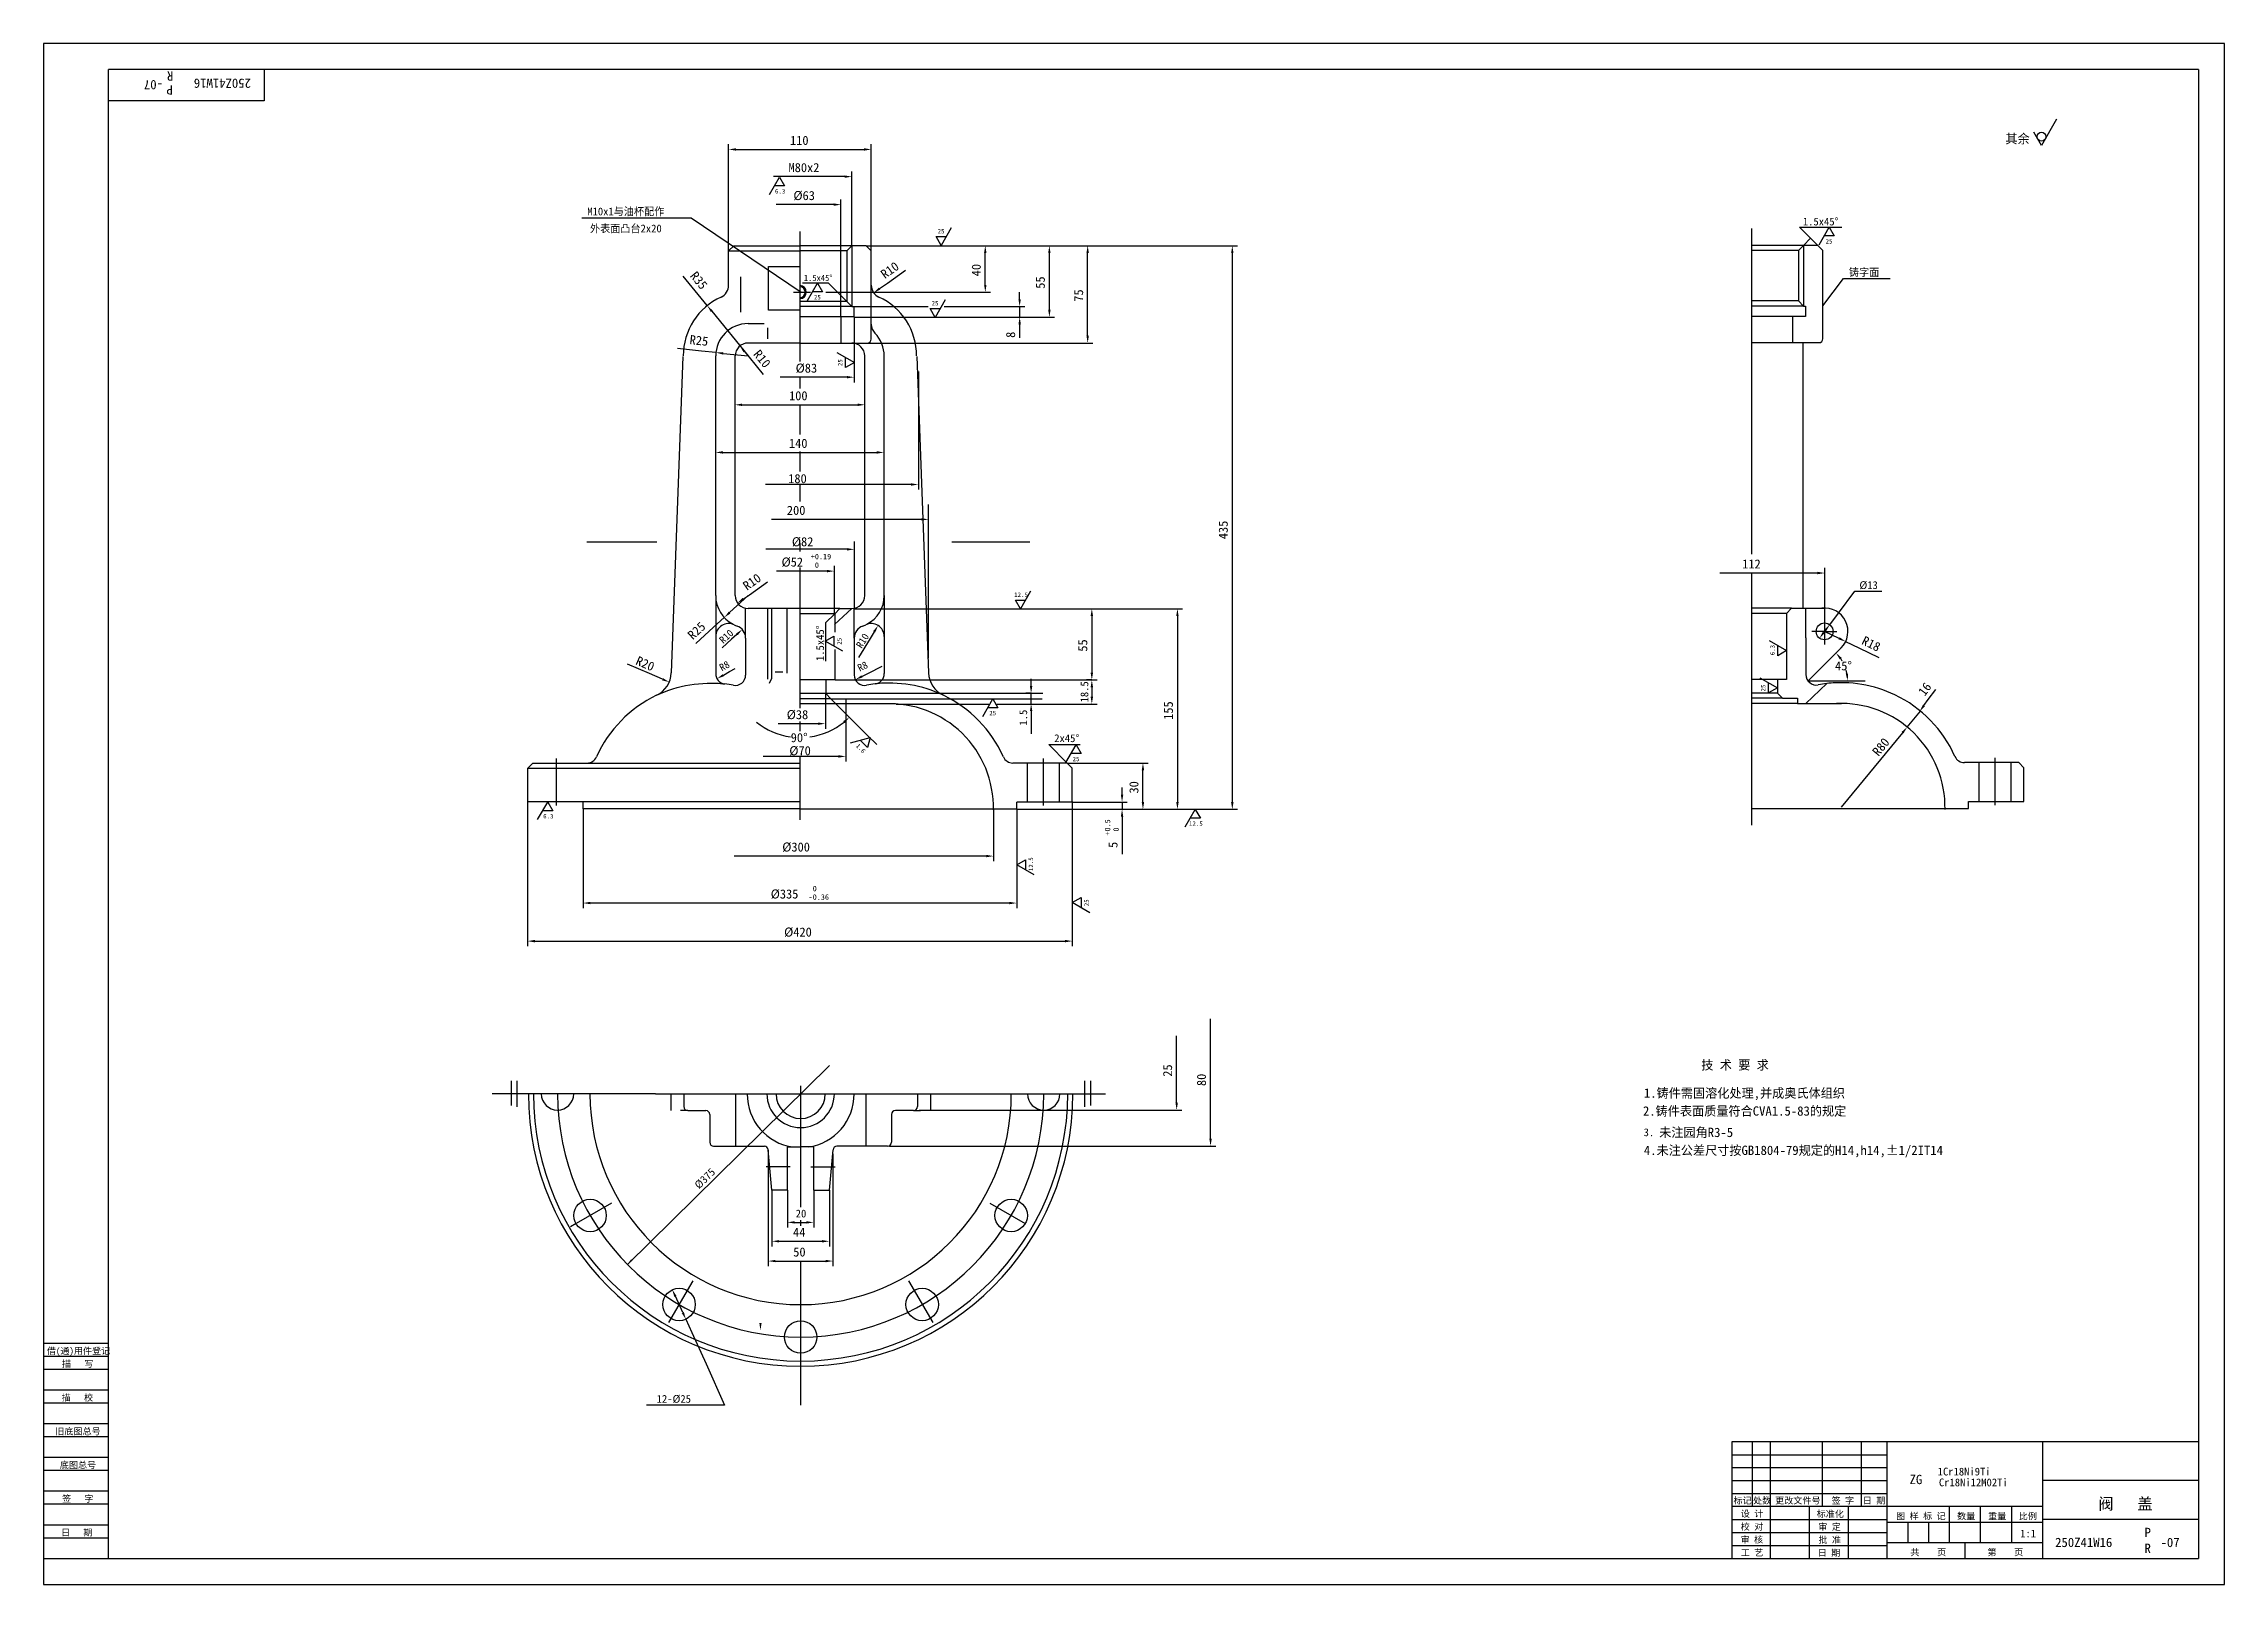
# Model space of a CAD drawing. Header units: metres. Extents: x 0 to 841, y 0 to 594.
import ezdxf

# ---------------------------------------------------------------- set-up
doc = ezdxf.new("R2010")
doc.units = ezdxf.units.M
for name, color, linetype in [('B', 3, 'Continuous'), ('C', 6, 'Continuous'), ('D', 1, 'Continuous'), ('FL', 5, 'Continuous'), ('HA', 5, 'Continuous'), ('T', 7, 'Continuous'), ('TL', 4, 'Continuous')]:
    doc.layers.add(name, color=color, linetype=linetype)

# ---------------------------------------------------------------- blocks, each defined once
blk = doc.blocks.new('TUKUN1')
at = {"layer": 'FL'}
for p, q in [((841, 594), (0, 594)), ((0, 594), (0, 0)), ((841, 0), (841, 594)), ((0, 83), (25, 83)), ((0, 75), (25, 75)), ((0, 70), (25, 70)), ((0, 62), (25, 62)), ((0, 57), (25, 57)), ((659, 30), (659, 55)), ((666, 10), (666, 55)), ((686, 30), (686, 55)), ((701, 30), (701, 55)), ((0, 49), (25, 49)), ((0, 44), (25, 44)), ((651, 50), (711, 50)), ((651, 45), (711, 45)), ((0, 36), (25, 36)), ((651, 40), (711, 40)), ((651, 35), (711, 35)), ((0, 31), (25, 31)), ((696, 10), (696, 30)), ((0, 23), (25, 23)), ((0, 18), (25, 18)), ((651, 25), (711, 25)), ((651, 20), (711, 20)), ((651, 15), (711, 15)), ((0, 0), (841, 0))]:
    blk.add_line(p, q, dxfattribs=at)
at = {"layer": 'TL'}
for p, q in [((831, 584), (25, 584)), ((25, 10), (25, 584)), ((85, 584), (85, 572)), ((831, 584), (831, 10)), ((85, 572), (25, 572)), ((0, 93), (25, 93)), ((0, 88), (25, 88)), ((831, 55), (651, 55)), ((651, 55), (651, 10)), ((711, 10), (711, 55)), ((771, 10), (771, 55)), ((831, 40), (771, 40)), ((771, 30), (651, 30)), ((681, 10), (681, 30)), ((735, 16), (735, 30)), ((747, 16), (747, 30)), ((759, 16), (759, 30)), ((711, 24), (771, 24)), ((719, 16), (719, 24)), ((727, 16), (727, 24)), ((831, 25), (771, 25)), ((0, 10), (831, 10)), ((771, 16), (711, 16)), ((741, 10), (741, 16))]:
    blk.add_line(p, q, dxfattribs=at)
at = {"layer": 'T'}
for s, p in [('借(通)用件登记', (1.26, 88.76)), ('描   写', (7.09, 83.76)), ('描   校', (6.98, 70.76)), ('旧底图总号', (4.52, 57.76)), ('底图总号', (6.25, 44.76)), ('签   字', (7.1, 31.76)), ('标记', (651.71, 31.07)), ('处数', (659.22, 31.07)), ('更改文件号', (667.75, 31.07)), ('签 字', (689.53, 31.07)), ('日 期', (701.57, 31.07)), ('设 计', (654.5, 25.99)), ('标准化', (683.77, 25.93)), ('图 样 标 记', (714.4, 25.04)), ('数量', (737.92, 25.04)), ('重量', (749.88, 25.04)), ('比例', (761.7, 25.04)), ('日   期', (6.72, 18.76)), ('校 对', (654.48, 20.99)), ('审 核', (654.41, 15.99)), ('批 准', (684.46, 15.93)), ('审 定', (684.39, 20.93)), ('工 艺', (654.52, 10.99)), ('日 期', (684.18, 10.93)), ('共    页', (719.91, 11.13)), ('第    页', (749.62, 11.13))]:
    blk.add_text(s, height=2.5, dxfattribs=at).set_placement(p)

msp = doc.modelspace()

# ---------------------------------------------------------------- linework, layer by layer
at = {"layer": 'B'}
for centre, start, end in [((291.84, 188.93), 179.53, 262.1), ((292.03, 188.93), 277.9, 0.47)]:
    msp.add_arc(centre, 20.5, start, end, dxfattribs=at)
at = {"layer": 'C'}
for p, q in [((291.68, 521.52), (291.68, 471.41)), ((658.67, 522.75), (658.67, 397.21)), ((279.55, 508.12), (291.83, 508.12)), ((279.55, 491.2), (279.55, 508.12)), ((289.2, 498.19), (294.48, 498.19)), ((291.83, 491.2), (279.55, 491.2)), ((291.68, 465.41), (291.68, 461.04)), ((291.68, 454.76), (291.68, 443.25)), ((291.68, 436.73), (291.68, 429.02)), ((291.68, 424.14), (291.68, 417.51)), ((291.68, 401.39), (291.68, 398.17)), ((291.68, 391.98), (291.68, 337.8)), ((658.67, 389.9), (658.67, 292.69)), ((686.83, 367.4), (681.93, 367.4)), ((686.83, 367.4), (691.6, 367.4)), ((686.83, 367.4), (686.83, 362.36)), ((291.68, 332.6), (291.68, 328.95)), ((197.8, 300.26), (197.8, 318.46)), ((291.68, 319.23), (291.68, 294.75)), ((385.56, 300.26), (385.56, 318.46)), ((752.55, 300.4), (752.55, 318.6)), ((181.09, 189.1), (172.94, 189.1)), ((221.39, 189.1), (181.09, 189.1)), ((235.96, 189.1), (221.39, 189.1)), ((235.96, 189.1), (246.86, 189.1)), ((246.86, 189.1), (266.8, 189.1)), ((266.8, 189.1), (317.07, 189.1)), ((291.94, 192.17), (291.94, 145.44)), ((317.07, 189.1), (337.03, 189.1)), ((337.03, 189.1), (347.92, 189.1)), ((347.92, 189.1), (368.07, 189.1)), ((368.07, 189.1), (409.51, 189.1)), ((287.95, 160.98), (278.59, 160.98)), ((295.92, 160.98), (305.29, 160.98)), ((218.95, 146.96), (205.33, 139.1)), ((364.92, 146.96), (378.54, 139.1)), ((205.33, 139.1), (203.17, 137.85)), ((291.94, 140.45), (291.94, 138.24)), ((291.94, 124.64), (291.94, 85.62)), ((250.34, 117.05), (241.01, 100.9)), ((333.53, 117.05), (342.86, 100.9)), ((291.94, 85.62), (291.94, 69.11))]:
    msp.add_line(p, q, dxfattribs=at)
msp.add_arc((291.94, 189.1), 93.75, 180, 0, dxfattribs=at)
at = {"layer": 'D'}
for p, q in [((776.3, 564.9), (770.45, 554.76)), ((264.18, 514.08), (264.18, 555.2)), ((319.18, 514.08), (319.18, 555.2)), ((770.45, 554.76), (767.52, 559.83)), ((266.98, 553.2), (316.38, 553.2)), ((279.92, 535.78), (283.83, 542.54)), ((308.86, 542.72), (281.52, 542.72)), ((285.78, 539.16), (281.87, 539.16)), ((283.83, 542.54), (285.78, 539.16)), ((311.66, 516.06), (311.66, 544.72)), ((304.66, 531.94), (282.48, 531.94)), ((307.46, 488.74), (307.46, 533.94)), ((249.7, 526.77), (207.54, 526.77)), ((292.19, 498.11), (249.7, 526.77)), ((350.05, 522.98), (346.14, 516.22)), ((677.1, 523.29), (688.88, 523.29)), ((684.17, 516.22), (677.1, 523.29)), ((684.7, 516.48), (688.6, 523.24)), ((688.6, 523.24), (690.55, 519.86)), ((688.88, 523.29), (693.46, 523.29)), ((311.74, 516.08), (311.74, 492.55)), ((317.18, 516.08), (365.15, 516.08)), ((344.19, 519.6), (348.09, 519.6)), ((346.14, 516.22), (344.19, 519.6)), ((363.15, 500.99), (363.15, 513.28)), ((365.15, 516.08), (389.86, 516.08)), ((387.86, 491.39), (387.86, 513.28)), ((389.86, 516.08), (404.63, 516.08)), ((402.63, 481.38), (402.63, 513.28)), ((404.63, 516.08), (460.41, 516.08)), ((458.41, 513.28), (458.41, 301.6)), ((678.73, 516.22), (681.45, 518.94)), ((678.73, 516.22), (678.73, 492.7)), ((690.55, 519.86), (686.65, 519.86)), ((325.38, 501.71), (332.36, 506.72)), ((255.92, 492.98), (246.69, 504.34)), ((294.1, 501.71), (292.69, 501.71)), ((302.67, 501.71), (294.1, 501.71)), ((294.48, 498.19), (295.7, 498.19)), ((294.56, 494.94), (298.46, 501.7)), ((300.41, 498.32), (296.51, 498.32)), ((298.46, 501.7), (300.41, 498.32)), ((301.69, 498.19), (365.15, 498.19)), ((306.21, 498.18), (302.67, 501.71)), ((309.74, 494.64), (306.21, 498.18)), ((322.39, 499.57), (325.38, 501.71)), ((376.4, 495.44), (376.4, 498.24)), ((686.11, 492.89), (694.07, 503.42)), ((694.07, 503.42), (712.15, 503.42)), ((257.68, 490.81), (271.68, 473.58)), ((312.49, 492.64), (341.09, 492.64)), ((312.51, 488.59), (378.4, 488.59)), ((312.6, 488.59), (312.6, 463.41)), ((341.87, 491.84), (345.77, 491.84)), ((343.82, 488.46), (341.87, 491.84)), ((347.73, 495.22), (343.82, 488.46)), ((347.33, 492.64), (378.4, 492.64)), ((376.4, 492.64), (376.4, 488.59)), ((378.4, 488.59), (389.86, 488.59)), ((376.4, 485.79), (376.4, 482.99)), ((376.4, 482.99), (376.4, 480.57)), ((253.68, 475.48), (244.48, 476.45)), ((259.25, 474.89), (253.68, 475.48)), ((262.03, 474.6), (271.68, 473.58)), ((270.28, 475.28), (272.06, 473.12)), ((272.06, 473.12), (277.51, 466.48)), ((305.89, 474.95), (312.65, 471.04)), ((309.27, 469.09), (309.27, 472.99)), ((312.65, 471.04), (309.27, 469.09)), ((317.68, 478.58), (404.63, 478.58)), ((309.8, 465.41), (284.03, 465.41)), ((337.33, 467.6), (337.33, 422.04)), ((269.34, 454.76), (313.94, 454.76)), ((261.94, 436.4), (321.28, 436.4)), ((334.53, 424.04), (278.42, 424.04)), ((341.28, 403.3), (341.28, 416.35)), ((338.48, 410.58), (280.69, 410.58)), ((284.64, 399.04), (278.47, 399.04)), ((309.88, 399.04), (284.64, 399.04)), ((312.68, 393.69), (312.68, 402.05)), ((341.28, 357.11), (341.28, 403.3)), ((284.16, 390.64), (282.61, 390.64)), ((289.25, 390.64), (284.16, 390.64)), ((302.15, 390.64), (289.25, 390.64)), ((304.95, 374.13), (304.95, 392.64)), ((312.68, 376.25), (312.68, 393.69)), ((684.06, 389.9), (646.48, 389.9)), ((686.86, 367.28), (686.86, 391.9)), ((264.54, 374.65), (271.68, 381.21)), ((269.88, 379.94), (272.17, 381.55)), ((272.17, 381.55), (279.2, 386.49)), ((374.76, 379.48), (378.66, 379.48)), ((376.71, 376.1), (374.76, 379.48)), ((380.61, 382.86), (376.71, 376.1)), ((692.15, 374.47), (698.51, 382.93)), ((698.51, 382.93), (708.95, 382.93)), ((262.47, 372.75), (258.35, 368.97)), ((305.11, 374.21), (301.57, 370.67)), ((301.57, 370.67), (301.57, 355.91)), ((312.43, 376.14), (406.24, 376.14)), ((404.24, 373.34), (404.24, 351.49)), ((406.24, 376.14), (439.25, 376.14)), ((437.25, 373.34), (437.25, 301.6)), ((688.78, 369.99), (692.15, 374.47)), ((258.35, 368.97), (251.53, 362.7)), ((265.29, 364.34), (261.74, 361.08)), ((267.35, 366.24), (265.29, 364.34)), ((301.41, 363.65), (304.79, 365.6)), ((308.17, 359.75), (301.41, 363.65)), ((304.79, 365.6), (304.79, 361.7)), ((318.76, 364.71), (314.27, 357.38)), ((320.33, 367.27), (318.76, 364.71)), ((665.41, 363.87), (672.17, 359.97)), ((668.79, 358.02), (668.79, 361.92)), ((687.1, 367.76), (686.55, 367.04)), ((692.41, 364.71), (686.83, 367.4)), ((694.94, 363.5), (699.98, 361.07)), ((233.66, 351.12), (225.16, 354.78)), ((318.06, 351.29), (323.36, 353.95)), ((672.17, 359.97), (668.79, 358.02)), ((699.98, 361.07), (707.72, 357.35)), ((238.68, 348.96), (233.66, 351.12)), ((262.14, 350.53), (264.57, 351.9)), ((264.57, 351.9), (266.72, 353.11)), ((305.25, 348.69), (406.24, 348.69)), ((315.56, 350.04), (318.06, 351.29)), ((380.82, 346.33), (380.82, 349.13)), ((404.24, 348.69), (402.24, 348.69)), ((404.24, 345.89), (404.24, 342.2)), ((661.85, 349.51), (668.61, 345.61)), ((665.23, 343.66), (665.23, 347.56)), ((668.61, 345.61), (665.23, 343.66)), ((680.45, 348.29), (702.49, 348.29)), ((726.81, 341.09), (729.71, 345.06)), ((301.47, 343.55), (301.47, 329.82)), ((301.55, 343.53), (385.38, 343.53)), ((303.61, 341.46), (310.68, 334.39)), ((309.31, 339.27), (309.31, 317.2)), ((309.36, 341.46), (385.13, 341.46)), ((328.79, 339.4), (364.56, 339.4)), ((362.15, 334.61), (366.05, 341.37)), ((368, 337.99), (364.1, 337.99)), ((366.05, 341.37), (368, 337.99)), ((367.65, 339.4), (406.24, 339.4)), ((380.82, 343.53), (378.82, 343.53)), ((380.82, 339.48), (380.82, 343.53)), ((380.82, 336.68), (380.82, 333.88)), ((718.67, 330.52), (723.75, 336.7)), ((725.15, 338.83), (726.81, 341.09)), ((298.67, 331.82), (283.31, 331.82)), ((310.68, 334.39), (317.75, 327.31)), ((380.82, 333.88), (380.82, 327.88)), ((716.89, 328.35), (693.27, 299.62)), ((311.16, 324.45), (318.7, 326.47)), ((317.69, 322.7), (314.93, 325.46)), ((318.7, 326.47), (317.69, 322.7)), ((317.75, 327.31), (321.29, 323.78)), ((387.61, 323.73), (399.79, 323.73)), ((394.68, 316.66), (387.61, 323.73)), ((394.26, 316.9), (398.16, 323.66)), ((400.11, 320.28), (396.21, 320.28)), ((398.16, 323.66), (400.11, 320.28)), ((306.51, 319.2), (277.49, 319.2)), ((394.68, 316.66), (425.95, 316.66)), ((423.95, 301.6), (423.95, 313.86)), ((415.89, 304.41), (415.89, 307.21)), ((186.64, 301.83), (186.64, 245.99)), ((190.52, 294.85), (194.42, 301.61)), ((196.37, 298.23), (192.47, 298.23)), ((194.42, 301.61), (196.37, 298.23)), ((208.03, 298.89), (208.03, 260.67)), ((366.33, 298.89), (366.33, 278.78)), ((375.27, 298.99), (375.27, 260.67)), ((375.3, 298.8), (417.89, 298.8)), ((396.62, 301.61), (417.89, 301.61)), ((396.7, 301.83), (396.7, 245.99)), ((415.89, 301.61), (415.89, 298.8)), ((415.89, 296), (415.89, 293.2)), ((417.89, 298.8), (425.95, 298.8)), ((425.95, 298.8), (439.25, 298.8)), ((439.25, 298.8), (460.41, 298.8)), ((440.23, 292.01), (444.13, 298.77)), ((446.09, 295.39), (442.18, 295.39)), ((444.13, 298.77), (446.09, 295.39)), ((415.89, 293.2), (415.89, 290.78)), ((415.89, 290.78), (415.89, 281.47)), ((275.06, 280.78), (266.26, 280.78)), ((363.53, 280.78), (275.06, 280.78)), ((375.27, 277.41), (378.65, 279.36)), ((378.65, 279.36), (378.65, 275.46)), ((382.03, 273.51), (375.27, 277.41)), ((372.47, 262.67), (210.83, 262.67)), ((396.7, 262.82), (400.08, 264.77)), ((403.46, 258.92), (396.7, 262.82)), ((400.08, 264.77), (400.08, 260.87)), ((189.44, 247.99), (393.9, 247.99)), ((436.95, 185.67), (436.95, 211.42)), ((450.01, 171.8), (450.01, 218.09)), ((180.26, 194.11), (180.26, 184.68)), ((182.52, 194.11), (182.52, 184.12)), ((225.11, 123.35), (303.07, 200.06)), ((401.42, 194.11), (401.42, 184.12)), ((403.68, 194.11), (403.68, 184.68)), ((337.64, 182.87), (438.95, 182.87)), ((326.15, 169), (452.01, 169)), ((279.44, 167.57), (279.44, 122.64)), ((304.4, 165.94), (304.4, 122.64)), ((280.84, 151.93), (280.84, 130.27)), ((286.84, 151.93), (286.84, 137.56)), ((296.97, 151.94), (296.97, 137.56)), ((303.03, 151.93), (303.03, 130.27)), ((289.64, 139.56), (294.17, 139.56)), ((283.64, 132.27), (300.23, 132.27)), ((282.24, 124.64), (301.6, 124.64)), ((246.5, 104.77), (243.63, 111.05)), ((247.66, 102.23), (249.99, 97.13)), ((249.99, 97.13), (255.5, 85.08)), ((255.5, 85.08), (262.59, 69.08)), ((262.59, 69.08), (232.55, 69.08))]:
    msp.add_line(p, q, dxfattribs=at)
msp.add_circle((770.45, 558.14), 1.69, dxfattribs=at)
for centre, radius, start, end in [((680.45, 348.29), 15.26, 30.22, 34.47), ((680.45, 348.29), 15.26, 10.53, 15.19), ((291.78, 353.29), 26.84, 230.98, 261.95), ((291.78, 353.29), 26.84, 278.05, 309.02)]:
    msp.add_arc(centre, radius, start, end, dxfattribs=at)
for points in [[(266.98, 553.67), (266.98, 552.74), (264.18, 553.2)], [(316.38, 553.67), (316.38, 552.74), (319.18, 553.2)], [(308.86, 543.19), (308.86, 542.26), (311.66, 542.72)], [(304.66, 532.4), (304.66, 531.47), (307.46, 531.94)], [(362.68, 513.28), (363.62, 513.28), (363.15, 516.08)], [(387.4, 513.28), (388.33, 513.28), (387.86, 516.08)], [(402.17, 513.28), (403.1, 513.28), (402.63, 516.08)], [(457.94, 513.28), (458.88, 513.28), (458.41, 516.08)], [(322.67, 499.19), (322.12, 499.95), (320.12, 497.94)], [(362.68, 500.99), (363.62, 500.99), (363.15, 498.19)], [(257.32, 490.52), (258.04, 491.1), (255.92, 492.98)], [(375.94, 495.44), (376.87, 495.44), (376.4, 492.64)], [(375.94, 485.79), (376.87, 485.79), (376.4, 488.59)], [(387.4, 491.39), (388.33, 491.39), (387.86, 488.59)], [(402.17, 481.38), (403.1, 481.38), (402.63, 478.58)], [(261.99, 474.13), (262.08, 475.06), (259.25, 474.89)], [(269.92, 474.98), (270.65, 475.58), (268.51, 477.44)], [(309.8, 465.87), (309.8, 464.94), (312.6, 465.41)], [(269.34, 455.23), (269.34, 454.3), (266.54, 454.76)], [(313.94, 455.23), (313.94, 454.3), (316.74, 454.76)], [(261.94, 436.87), (261.94, 435.93), (259.14, 436.4)], [(321.28, 436.87), (321.28, 435.93), (324.08, 436.4)], [(334.53, 424.5), (334.53, 423.57), (337.33, 424.04)], [(338.48, 411.05), (338.48, 410.12), (341.28, 410.58)], [(309.88, 399.5), (309.88, 398.57), (312.68, 399.04)], [(302.15, 391.11), (302.15, 390.18), (304.95, 390.64)], [(684.06, 390.37), (684.06, 389.43), (686.86, 389.9)], [(270.15, 379.56), (269.61, 380.32), (267.59, 378.33)], [(264.85, 374.3), (264.22, 374.99), (262.47, 372.75)], [(403.77, 373.34), (404.7, 373.34), (404.24, 376.14)], [(436.78, 373.34), (437.71, 373.34), (437.25, 376.14)], [(267.66, 365.9), (267.03, 366.58), (269.41, 368.14)], [(320.73, 367.03), (319.93, 367.52), (321.79, 369.66)], [(686.93, 366.76), (686.18, 367.32), (684.87, 364.8)], [(687.47, 367.48), (686.72, 368.04), (688.78, 369.99)], [(692.21, 364.29), (692.62, 365.13), (694.94, 363.5)], [(692.66, 356.63), (693.38, 357.22), (691.23, 359.08)], [(238.5, 348.53), (238.87, 349.38), (241.25, 347.85)], [(262.36, 350.12), (261.91, 350.93), (259.7, 349.15)], [(315.77, 349.62), (315.35, 350.45), (313.06, 348.78)], [(380.36, 346.33), (381.29, 346.33), (380.82, 343.53)], [(403.77, 351.49), (404.7, 351.49), (404.24, 348.69)], [(403.77, 345.89), (404.7, 345.89), (404.24, 348.69)], [(695.91, 351.12), (694.98, 351.04), (695.7, 348.29)], [(380.36, 336.68), (381.29, 336.68), (380.82, 339.48)], [(403.77, 342.2), (404.7, 342.2), (404.24, 339.4)], [(724.78, 339.1), (725.53, 338.55), (723.5, 336.57)], [(298.67, 332.28), (298.67, 331.35), (301.47, 331.82)], [(308.36, 332.78), (308.99, 332.09), (310.76, 334.31)], [(717.25, 328.06), (716.53, 328.65), (718.67, 330.52)], [(306.51, 319.67), (306.51, 318.73), (309.31, 319.2)], [(423.48, 313.86), (424.42, 313.86), (423.95, 316.66)], [(415.42, 304.41), (416.35, 304.41), (415.89, 301.61)], [(415.42, 296), (416.35, 296), (415.89, 298.8)], [(423.48, 301.6), (424.42, 301.6), (423.95, 298.8)], [(436.78, 301.6), (437.71, 301.6), (437.25, 298.8)], [(457.94, 301.6), (458.88, 301.6), (458.41, 298.8)], [(363.53, 281.25), (363.53, 280.32), (366.33, 280.78)], [(210.83, 263.14), (210.83, 262.21), (208.03, 262.67)], [(372.47, 263.14), (372.47, 262.21), (375.27, 262.67)], [(189.44, 248.46), (189.44, 247.52), (186.64, 247.99)], [(393.9, 248.46), (393.9, 247.52), (396.7, 247.99)], [(436.49, 185.67), (437.42, 185.67), (436.95, 182.87)], [(449.55, 171.8), (450.48, 171.8), (450.01, 169)], [(289.64, 140.03), (289.64, 139.1), (286.84, 139.56)], [(294.17, 140.03), (294.17, 139.1), (296.97, 139.56)], [(283.64, 132.74), (283.64, 131.81), (280.84, 132.27)], [(300.23, 132.74), (300.23, 131.81), (303.03, 132.27)], [(226.59, 125.36), (225.11, 123.35), (227.14, 124.8)], [(282.24, 125.11), (282.24, 124.18), (279.44, 124.64)], [(301.6, 125.11), (301.6, 124.18), (304.4, 124.64)], [(243.2, 110.85), (244.05, 111.24), (242.46, 113.59)], [(246.07, 104.58), (246.92, 104.97), (247.66, 102.23)], [(276.9, 100.81), (276.45, 98.01), (276, 100.81)]]:
    msp.add_solid(points, dxfattribs=at)
at = {"layer": 'FL'}
msp.add_arc((291.62, 498.19), 2.5, 271.34, 88.66, dxfattribs=at)
at = {"layer": 'HA'}
for p, q in [((311.68, 376.21), (305, 370.12)), ((687.69, 347.29), (679.57, 339.61))]:
    msp.add_line(p, q, dxfattribs=at)
at = {"layer": 'TL'}
for p, q in [((264.18, 514.08), (266.18, 516.08)), ((264.18, 514.08), (291.64, 514.08)), ((264.18, 500.85), (264.18, 514.08)), ((266.18, 516.08), (271.62, 516.08)), ((271.62, 516.08), (291.64, 516.08)), ((311.74, 516.08), (291.72, 516.08)), ((309.74, 514.08), (291.72, 514.08)), ((309.74, 514.08), (311.74, 516.08)), ((309.74, 514.08), (309.74, 494.64)), ((317.18, 516.08), (311.74, 516.08)), ((319.18, 514.08), (317.18, 516.08)), ((319.18, 500.85), (319.18, 514.08)), ((678.73, 516.22), (658.71, 516.22)), ((676.73, 514.22), (658.71, 514.22)), ((676.73, 514.22), (678.73, 516.22)), ((676.73, 514.22), (676.73, 494.78)), ((684.17, 516.22), (678.73, 516.22)), ((686.17, 514.22), (684.17, 516.22)), ((686.17, 500.99), (686.17, 514.22)), ((268.81, 504.05), (268.81, 490.45)), ((319.18, 485.83), (319.18, 500.85)), ((686.17, 485.97), (686.17, 500.99)), ((309.74, 494.64), (291.72, 494.64)), ((311.74, 492.64), (291.72, 492.64)), ((307.49, 488.64), (291.72, 488.64)), ((312.49, 488.64), (307.49, 488.64)), ((307.49, 488.64), (307.49, 478.64)), ((309.74, 494.64), (311.74, 492.64)), ((311.74, 492.64), (312.49, 492.64)), ((312.49, 492.64), (312.49, 488.64)), ((676.73, 494.78), (658.71, 494.78)), ((678.73, 492.78), (658.71, 492.78)), ((674.48, 488.78), (658.71, 488.78)), ((674.48, 488.78), (674.48, 478.78)), ((679.48, 488.78), (674.48, 488.78)), ((676.73, 494.78), (678.73, 492.78)), ((678.73, 492.78), (679.48, 492.78)), ((679.48, 492.78), (679.48, 488.78)), ((271.68, 486.08), (277.86, 486.08)), ((279.19, 484.42), (279.19, 480.23)), ((319.18, 480.08), (319.18, 485.83)), ((686.17, 480.22), (686.17, 485.97)), ((246.57, 473.33), (242.06, 351.44)), ((259.18, 381.21), (259.18, 473.58)), ((266.68, 381.21), (266.68, 473.58)), ((275.87, 478.58), (271.68, 478.58)), ((291.68, 478.58), (275.87, 478.58)), ((291.68, 478.58), (307.49, 478.58)), ((307.49, 478.58), (311.68, 478.58)), ((311.68, 478.58), (317.68, 478.58)), ((316.68, 381.21), (316.68, 473.58)), ((324.18, 381.21), (324.18, 473.58)), ((336.79, 473.33), (341.3, 351.44)), ((658.67, 478.72), (674.49, 478.72)), ((674.49, 478.72), (678.67, 478.72)), ((678.51, 376.26), (678.51, 478.45)), ((678.67, 478.72), (684.67, 478.72)), ((209.55, 401.94), (236.45, 401.94)), ((350.31, 401.94), (380.35, 401.94)), ((259.18, 381.21), (259.18, 365.4)), ((324.18, 381.21), (324.18, 365.4)), ((270.73, 364.75), (270.73, 376.26)), ((291.68, 376.21), (271.68, 376.21)), ((279.17, 376.21), (279.17, 348.99)), ((280.64, 376.21), (280.64, 349.19)), ((286.68, 376.21), (286.68, 351.25)), ((307.11, 376.21), (291.66, 376.21)), ((305.11, 374.21), (291.66, 374.21)), ((305.11, 374.21), (307.11, 376.21)), ((305.11, 374.21), (305.11, 367.15)), ((307.11, 376.21), (311.68, 376.21)), ((312.63, 364.75), (312.63, 376.26)), ((674.1, 376.35), (658.65, 376.35)), ((672.1, 374.35), (658.65, 374.35)), ((672.1, 374.35), (674.1, 376.35)), ((672.1, 374.35), (672.1, 348.85)), ((674.1, 376.35), (678.67, 376.35)), ((678.67, 376.35), (679.57, 376.35)), ((679.33, 376.4), (686.83, 376.4)), ((679.63, 364.89), (679.63, 376.4)), ((259.18, 365.4), (259.18, 351.12)), ((270.73, 364.75), (270.73, 350.57)), ((312.63, 364.75), (312.63, 350.57)), ((324.18, 365.4), (324.18, 351.12)), ((679.63, 364.89), (679.63, 350.72)), ((305.11, 360.42), (305.11, 348.71)), ((693.19, 361.03), (680.45, 348.29)), ((280.64, 349.19), (279.8, 347.36)), ((282.08, 351.85), (285.02, 351.85)), ((301.61, 348.71), (291.52, 348.71)), ((305.11, 348.71), (301.61, 348.71)), ((301.61, 348.71), (301.61, 343.46)), ((668.6, 348.85), (658.52, 348.85)), ((668.6, 348.85), (668.6, 343.6)), ((672.1, 348.85), (668.6, 348.85)), ((301.61, 341.46), (291.52, 341.46)), ((309.45, 339.43), (291.69, 339.43)), ((301.61, 343.46), (291.7, 343.46)), ((301.61, 343.46), (303.61, 341.46)), ((303.61, 341.46), (301.61, 341.46)), ((303.61, 341.46), (309.36, 341.46)), ((309.36, 341.46), (309.36, 339.46)), ((324.36, 339.43), (309.45, 339.43)), ((668.6, 341.6), (658.52, 341.6)), ((676.35, 339.6), (658.52, 339.6)), ((668.6, 343.6), (658.56, 343.6)), ((670.6, 341.6), (668.6, 343.6)), ((670.6, 341.6), (668.6, 341.6)), ((670.6, 341.6), (676.35, 341.6)), ((676.35, 341.6), (676.35, 339.6)), ((676.35, 339.6), (693.31, 339.6)), ((186.68, 314.66), (188.68, 316.66)), ((186.68, 301.66), (186.68, 314.66)), ((186.68, 314.66), (291.45, 314.66)), ((188.68, 316.66), (191.64, 316.66)), ((191.64, 316.66), (203.98, 316.66)), ((203.98, 316.66), (209.59, 316.66)), ((209.59, 316.66), (291.45, 316.66)), ((379.38, 316.66), (373.77, 316.66)), ((391.72, 316.66), (379.38, 316.66)), ((379.4, 301.71), (379.4, 316.72)), ((391.72, 301.71), (391.72, 316.72)), ((394.68, 316.66), (391.72, 316.66)), ((396.68, 314.66), (394.68, 316.66)), ((396.68, 301.66), (396.68, 314.66)), ((746.38, 316.8), (740.76, 316.8)), ((758.71, 316.8), (746.38, 316.8)), ((746.4, 301.85), (746.4, 316.87)), ((758.71, 301.85), (758.71, 316.87)), ((761.67, 316.8), (758.71, 316.8)), ((763.67, 314.8), (761.67, 316.8)), ((763.67, 301.8), (763.67, 314.8)), ((191.64, 301.66), (186.68, 301.66)), ((203.98, 301.66), (191.64, 301.66)), ((208.06, 301.66), (203.98, 301.66)), ((208.08, 301.77), (291.45, 301.77)), ((208.09, 298.99), (208.09, 301.62)), ((291.84, 298.99), (208.09, 298.99)), ((291.52, 298.99), (366.33, 298.99)), ((366.33, 298.99), (375.27, 298.99)), ((375.27, 298.99), (375.27, 301.62)), ((375.3, 301.66), (379.38, 301.66)), ((379.38, 301.66), (391.72, 301.66)), ((391.72, 301.66), (396.68, 301.66)), ((658.52, 299.13), (733.25, 299.13)), ((733.25, 299.13), (742.27, 299.13)), ((742.27, 299.13), (742.27, 301.76)), ((742.29, 301.8), (746.38, 301.8)), ((746.38, 301.8), (758.71, 301.8)), ((758.71, 301.8), (763.67, 301.8)), ((241.82, 189), (241.82, 182.67)), ((246.9, 188.93), (246.9, 184.18)), ((266.76, 188.93), (266.76, 168.93)), ((317.11, 188.93), (317.11, 168.93)), ((336.97, 188.93), (336.97, 184.18)), ((342.05, 189), (342.05, 182.67)), ((248.4, 182.68), (245.65, 182.68)), ((248.4, 182.68), (255.4, 182.68)), ((256.9, 181.18), (256.9, 170.43)), ((326.97, 181.18), (326.97, 170.43)), ((335.47, 182.68), (328.47, 182.68)), ((335.47, 182.68), (338.22, 182.68)), ((258.4, 168.93), (266.73, 168.93)), ((266.73, 168.93), (277.95, 168.93)), ((286.84, 151.93), (286.84, 168.72)), ((286.84, 168.72), (291.84, 168.72)), ((297.03, 168.72), (292.03, 168.72)), ((297.03, 151.93), (297.03, 168.72)), ((317.07, 168.93), (305.92, 168.93)), ((325.47, 168.93), (317.07, 168.93)), ((280.84, 151.93), (279.44, 167.57)), ((303.03, 151.93), (304.43, 167.57)), ((286.84, 151.93), (280.84, 151.93)), ((297.03, 151.93), (303.03, 151.93))]:
    msp.add_line(p, q, dxfattribs=at)
for points in [[(293.71, 498.19, 0.41), (291.68, 500.27, 1)], [(291.68, 496.11, 0.41), (293.71, 498.19, 1)], [(236.38, 342.78, -0.14), (262.66, 347.15, -0.14)], [(259.39, 347.42, -0.02), (262.71, 347.15, -0.02)], [(323.98, 347.42, 0.02), (320.65, 347.15, 0.02)], [(346.98, 342.78, 0.14), (320.7, 347.15, 0.14)], [(690.97, 347.56, 0.02), (687.64, 347.29, 0.02)], [(713.97, 342.92, 0.14), (687.69, 347.29, 0.14)]]:
    msp.add_lwpolyline(points, format="xyb", dxfattribs=at)
for centre, radius in [((686.83, 367.4), 3.25), ((210.75, 142.22), 6.25), ((373.13, 142.22), 6.25), ((245.06, 107.91), 6.25), ((338.81, 107.91), 6.25), ((291.94, 95.35), 6.25)]:
    msp.add_circle(centre, radius, dxfattribs=at)
for centre, radius, start, end in [((271.68, 473.58), 25, 114.62, 180), ((259.18, 500.85), 5, 294.62, 0), ((324.18, 500.85), 5, 180, 245.38), ((311.68, 473.58), 25, 0, 65.38), ((271.68, 473.58), 12.5, 90, 180), ((317.68, 480.08), 1.5, 270, 0), ((324.18, 485.83), 5, 180, 224.42), ((311.68, 473.58), 12.5, 0, 44.42), ((684.67, 480.22), 1.5, 270, 0), ((271.68, 473.58), 5, 90, 180), ((311.68, 473.58), 5, 0, 90), ((271.68, 381.21), 12.5, 180, 242.38), ((271.68, 381.21), 5, 180, 270), ((311.68, 381.21), 5, 270, 0), ((311.68, 381.21), 12.5, 297.62, 0), ((264.18, 365.4), 5, 64.62, 180), ((319.18, 365.4), 5, 0, 115.38), ((686.83, 367.4), 9, 315, 96.75), ((271.68, 381.21), 12.5, 244.62, 250.11), ((265.73, 364.75), 5, 0, 70.11), ((317.63, 364.75), 5, 109.89, 180), ((311.68, 381.21), 12.5, 289.89, 295.38), ((232.07, 351.8), 10, 295.55, 357.88), ((263.18, 351.12), 4, 180, 263.27), ((257.08, 299.48), 48, 79.31, 83.27), ((266.73, 350.57), 4, 259.31, 0), ((316.63, 350.57), 4, 180, 280.69), ((326.28, 299.48), 48, 96.73, 100.69), ((320.18, 351.12), 4, 276.73, 0), ((351.29, 351.8), 10, 182.12, 244.45), ((683.63, 350.72), 4, 180, 280.69), ((693.27, 299.62), 48, 96.73, 100.69), ((257.08, 299.48), 48, 115.55, 155.97), ((326.28, 299.48), 40, 358.75, 92.75), ((326.28, 299.48), 48, 24.03, 64.45), ((693.27, 299.62), 40, 358.75, 92.75), ((693.27, 299.62), 48, 24.03, 64.45), ((209.59, 320.66), 4, 270, 335.97), ((373.77, 320.66), 4, 204.03, 270), ((740.76, 320.8), 4, 204.03, 270), ((291.94, 189.1), 105, 180, 0), ((291.94, 189.1), 103, 180, 0), ((198.19, 189.1), 6.25, 180, 0), ((291.94, 189.1), 81.25, 180, 0), ((291.94, 189.1), 13, 180, 0), ((291.94, 189.1), 9.5, 180, 0), ((385.69, 189.1), 6.25, 180, 0), ((248.4, 184.18), 1.5, 180, 270), ((255.4, 181.18), 1.5, 0, 90), ((328.47, 181.18), 1.5, 90, 180), ((335.47, 184.18), 1.5, 270, 0), ((258.4, 170.43), 1.5, 180, 270), ((277.95, 167.43), 1.5, 5.1, 90), ((305.92, 167.43), 1.5, 90, 174.9), ((325.47, 170.43), 1.5, 270, 0)]:
    msp.add_arc(centre, radius, start, end, dxfattribs=at)

# ---------------------------------------------------------------- block references
at = {"layer": 'D'}
msp.add_blockref('TUKUN1', (0, 0), dxfattribs=at)

# ---------------------------------------------------------------- texts
for s, height, rotation, p in [('R', 3.6, 180, (50.04, 583.27)), ('250Z41W16', 3.6, 180, (79.96, 580.47)), ('-07', 3.6, 180, (46.03, 579.91)), ('P', 3.6, 180, (49.83, 577.97)), ('R35', 3.5, 309.09, (249.09, 504.38)), ('R10', 3.5, 35.67, (324.43, 503.19)), ('40', 3.5, 90, (361.4, 504.3)), ('55', 3.5, 90, (386.11, 499.5)), ('75', 3.5, 90, (400.88, 494.5)), ('R25', 3.5, 353.97, (248.99, 478.19)), ('8', 3.5, 90, (374.65, 480.57)), ('R10', 3.5, 309.38, (273.47, 474.16)), ('25', 1.7, 90, (308.04, 469.67)), ('435', 3.5, 90, (456.66, 402.94)), ('R10', 3.5, 35.09, (271.24, 383.04)), ('R25', 3.5, 42.56, (250.35, 363.99)), ('R10', 2.8, 42.62, (262.11, 362.5)), ('1.5x45%%d', 3, 90, (300.94, 355.96)), ('25', 1.7, 90, (307.72, 362.27)), ('R10', 2.8, 58.5, (315.49, 360.64)), ('55', 3.5, 90, (402.49, 359.58)), ('R18', 3.5, 334.32, (700.82, 362.61)), ('R20', 3.5, 336.69, (228.04, 354.78)), ('R8', 2.8, 29.41, (261.58, 351.96)), ('R8', 2.8, 26.68, (314.74, 351.85)), ('6.3', 1.7, 90, (667.56, 358.19)), ('18.5', 3, 90, (402.88, 340.01)), ('25', 1.7, 90, (664, 344.24)), ('16', 3.5, 53.82, (725.45, 342.19)), ('1.5', 3, 90, (379.3, 331.09)), ('155', 3.5, 90, (435.5, 333.31)), ('1.6', 1.7, 315, (313.12, 323.12)), ('R80', 3.5, 50.58, (707.6, 319.02)), ('30', 3.5, 90, (422.2, 304.9)), ('+0.5', 2.1, 90, (411.34, 288.69)), ('5', 3.5, 90, (414.14, 283.91)), (' 0', 2.1, 90, (414.63, 288.69)), ('12.5', 1.7, 90, (381.58, 274.98)), ('25', 1.7, 90, (403.01, 261.44)), ('25', 3.5, 90, (435.2, 195.71)), ('80', 3.5, 90, (448.26, 192.11)), ('%%c375', 3, 44.53, (252.77, 152.23))]:
    msp.add_text(s, height=height, rotation=rotation, dxfattribs=at).set_placement(p)
for s, height, p in [('110', 3.5, (287.85, 554.95)), ('其余', 3.6, (756.55, 555.53)), ('M80x2', 3.5, (287.27, 544.47)), ('M10x1与油杯配作', 3, (209.66, 527.8)), ('6.3', 1.7, (282.04, 536.23)), ('%%c63', 3.5, (289.16, 533.69)), ('外表面凸台2x20', 3, (210.71, 521.24)), ('25', 1.7, (344.77, 520.83)), ('1.5x45%%d', 3, (678.44, 523.91)), ('25', 1.7, (687.22, 516.93)), ('1.5x45%%d', 2.4, (293.2, 502.48)), ('铸字面', 3, (696.22, 504.33)), ('25', 1.7, (297.08, 495.39)), ('25', 1.7, (342.45, 493.07)), ('%%C83', 3.5, (290.01, 467.16)), ('100', 3.5, (287.47, 456.51)), ('140', 3.5, (287.44, 438.15)), ('180', 3.5, (287.15, 424.55)), ('200', 3.5, (286.64, 412.33)), ('%%c82', 3.5, (288.56, 400.22)), ('%%c52', 3.5, (284.58, 392.39)), ('+0.19', 2.1, (295.86, 395.19)), (' 0', 2.1, (295.86, 391.9)), ('112', 3.5, (655.06, 391.65)), ('%%C13', 3, (700.25, 383.74)), ('12.5', 1.7, (374.28, 380.71)), ('45%%d', 3.5, (690.87, 352.38)), ('%%c38', 3.5, (286.57, 333.57)), ('25', 1.7, (364.67, 335.06)), ('90%%d', 3.5, (288.11, 324.7)), ('%%c70', 3.5, (287.58, 319.66)), ('2x45%%d', 3, (389.74, 324.71)), ('25', 1.7, (396.79, 317.35)), ('6.3', 1.7, (192.64, 295.3)), ('%%C300', 3.5, (284.85, 282.53)), ('12.5', 1.7, (441.71, 292.46)), (' 0', 2.1, (295.02, 267.22)), ('%%c335', 3.5, (280.4, 264.42)), ('-0.36', 2.1, (295.02, 263.93)), ('%%c420', 3.5, (285.58, 249.74)), ('技 术 要 求', 3.6, (639.26, 198.47)), ('1.铸件需固溶化处理,并成奥氏体组织', 3.6, (617.14, 187.61)), ('2.铸件表面质量符合CVA1.5-83的规定', 3.6, (616.77, 180.7)), ('3.', 3, (617.03, 172.79)), ('4.未注公差尺寸按GB1804-79规定的H14,h14,%%p1/2IT14', 3.6, (617.12, 165.55)), ('未注园角R3-5', 3.6, (623.04, 172.46)), ('20', 3, (290.04, 141.47)), ('44', 3.5, (289.02, 134.02)), ('50', 3.5, (289.09, 126.39)), ('12-%%C25', 3, (236.42, 70.02)), ('ZG', 3.6, (719.6, 38.64)), ('1Cr18Ni9Ti', 3, (730.44, 41.98)), ('Cr18Ni12M02Ti', 3, (730.91, 37.81)), ('阀   盖', 4.5, (792.42, 28.82)), ('1:1', 3, (762.24, 18.11)), ('250Z41W16', 3.6, (775.73, 14.39)), ('P', 3.6, (810.2, 18.21)), ('-07', 3.6, (816.39, 14.38)), ('R', 3.6, (810.2, 12.09))]:
    msp.add_text(s, height=height, dxfattribs=at).set_placement(p)

doc.saveas('drawing.dxf')
